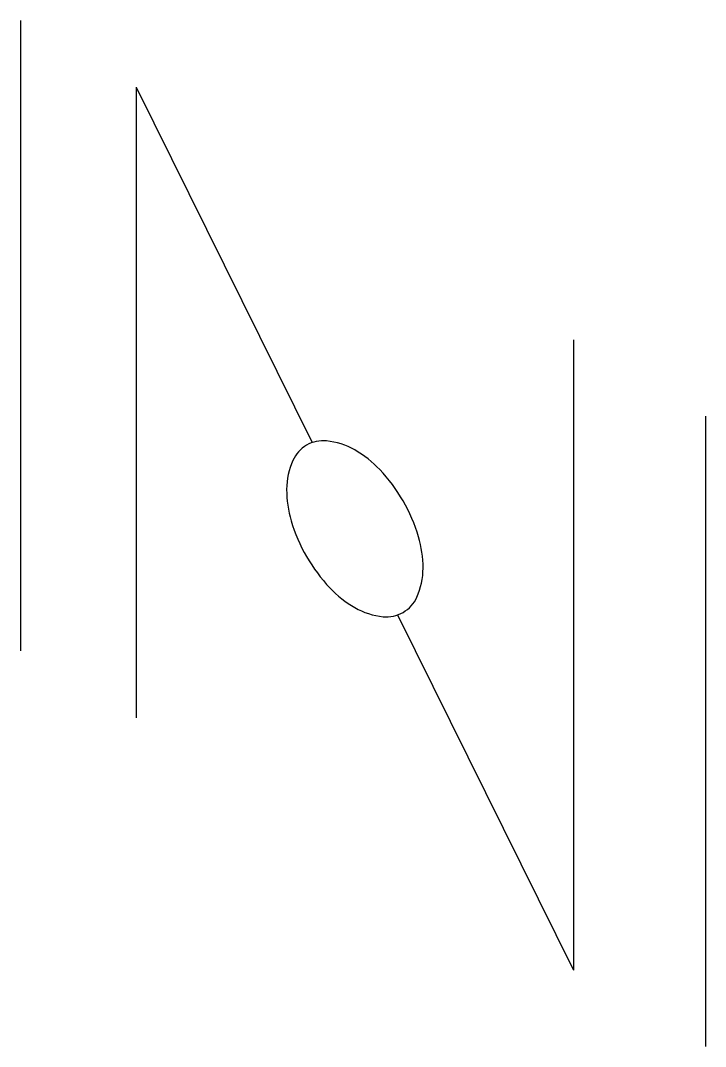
# Model space of a CAD drawing. Header units: millimetres. Extents: x -9944.855 to -9944.638, y -31.827 to -31.502.
import ezdxf

# ---------------------------------------------------------------- set-up
doc = ezdxf.new("R2010")
doc.units = ezdxf.units.MM
doc.layers.add('Tub_iso_válvulas', color=2, linetype='Continuous')

msp = doc.modelspace()

# ---------------------------------------------------------------- linework, layer by layer
at = {"layer": 'Tub_iso_válvulas'}
for p, q in [((-9944.85535, -31.50168), (-9944.85535, -31.70168)), ((-9944.81863, -31.52287), (-9944.76281, -31.63558)), ((-9944.81863, -31.52287), (-9944.81863, -31.72287)), ((-9944.67993, -31.60296), (-9944.67993, -31.80296)), ((-9944.63804, -31.62714), (-9944.63804, -31.82714)), ((-9944.73574, -31.69025), (-9944.67993, -31.80296))]:
    msp.add_line(p, q, dxfattribs=at)
msp.add_lwpolyline([(-9944.76459, -31.67175, 0.058752), (-9944.75719, -31.68168, 0.072341), (-9944.74928, -31.68791, 0.106617), (-9944.74031, -31.6908, 0.156851), (-9944.73397, -31.68943, 0.156851), (-9944.72961, -31.68462, 0.106617), (-9944.72763, -31.67541, 0.072341), (-9944.72908, -31.66545, 0.058752), (-9944.73397, -31.65408, 0.058752), (-9944.74137, -31.64415, 0.072341), (-9944.74928, -31.63791, 0.106617), (-9944.75825, -31.63503, 0.156851), (-9944.76459, -31.6364, 0.156851), (-9944.76894, -31.64121, 0.106617), (-9944.77093, -31.65041, 0.072341), (-9944.76948, -31.66038, 0.058752)], format="xyb", close=True, dxfattribs=at)

doc.saveas('drawing.dxf')
